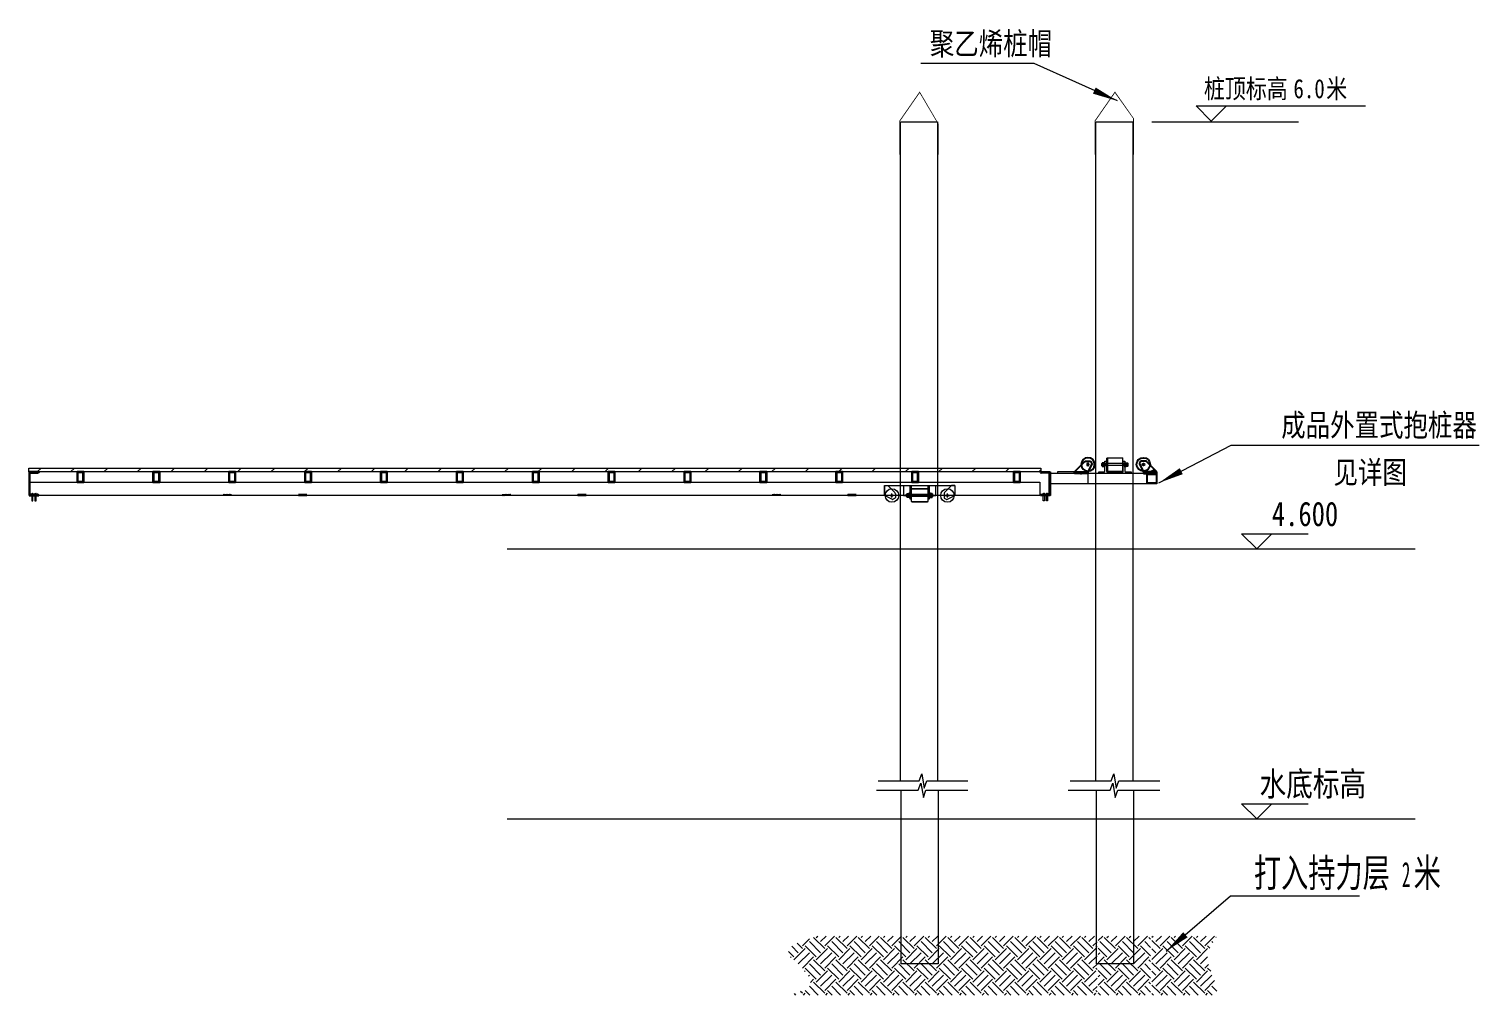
# Model space of a CAD drawing. Header units: millimetres. Extents: x -1612139 to -1282425, y 786067 to 1536390.
# Drawn here: x -1380398 to -1371799, y 823825 to 829556 of the extents above; entities that cross this region are included whole.
import ezdxf

# ---------------------------------------------------------------- set-up
doc = ezdxf.new("R2010")
doc.units = ezdxf.units.MM
doc.header["$LTSCALE"] = 1000
for name, pattern in [('ACAD_ISO03W100', [30, 12, -18]), ('CENTER2', [28.574999999999992, 19.05, -3.174999999999998, 3.174999999999998, -3.174999999999998]), ('DASHED2', [9.524999999999995, 6.349999999999998, -3.174999999999998]), ('HIDDEN', [0.375, 0.25, -0.125])]:
    doc.linetypes.add(name, pattern=pattern)
doc.layers.get('0').update_dxf_attribs({"linetype": 'CONTINUOUS'})
for name, color, linetype in [('00-HATCH(填充)', 250, 'CONTINUOUS'), ('DIM_ELEV', 3, 'CONTINUOUS'), ('DIM_LEAD', 3, 'CONTINUOUS'), ('DIM_SYMB', 3, 'CONTINUOUS'), ('PUB_DIM', 3, 'CONTINUOUS'), ('PUB_TEXT', 7, 'CONTINUOUS'), ('W-_BOLLARD系船栓', 4, 'CONTINUOUS'), ('W-MOUNTING固定方式', 5, 'CONTINUOUS'), ('W-STEEL_FRAME钢架', 3, 'CONTINUOUS'), ('W-STEEL_KEEL钢龙骨', 5, 'CONTINUOUS'), ('W-WOOD_FLOOR木地板', 30, 'CONTINUOUS'), ('ZJ', 251, 'CONTINUOUS'), ('固定锚', 5, 'CONTINUOUS'), ('扣板', 4, 'CONTINUOUS'), ('角钢', 3, 'CONTINUOUS'), ('钢架', 90, 'CONTINUOUS')]:
    doc.layers.add(name, color=color, linetype=linetype)
doc.layers.add('_ACM-LD-SC64', color=251, linetype='CONTINUOUS', lineweight=13)
doc.styles.add('-宋体', font='', dxfattribs={"width": 0.8})
doc.styles.add('_TCH_DIM', font='', dxfattribs={"width": 0.7})
doc.styles.get('-宋体').set_extended_font_data('SimSun')
doc.styles.get('_TCH_DIM').set_extended_font_data('SimSun')

# ---------------------------------------------------------------- blocks, each defined once
blk = doc.blocks.new('0123.')
at = {"layer": '角钢'}
h = blk.add_hatch(dxfattribs=at)
h.set_pattern_fill('普通砖', color=256, angle=-90.00000000000001)
h.set_pattern_definition([(315, (543577.4535152037, 354092.2895926813), (1.76776766007315, 1.76776766007315), [])])
h.paths.add_polyline_path([(448833.9739971925, -94744.68440451118), (448833.9739971925, -94741.68440451118), (448829.9739971925, -94741.68440451118), (448783.9739971925, -94741.68440451115), (448783.9739971925, -94744.68440451121)])
at = {"layer": '角钢', "linetype": 'ByBlock', "ltscale": 0.5}
for p, q in [((448783.9739971925, -94741.68440451118), (448833.9739971925, -94741.68440451118)), ((448783.9739971925, -94741.68440451118), (448783.9739971925, -94744.68440451118)), ((448833.9739971925, -94744.68440451118), (448783.9739971925, -94744.68440451124)), ((448833.9739971925, -94744.68440451118), (448833.9739971925, -94741.68440451118))]:
    blk.add_line(p, q, dxfattribs=at)
blk = doc.blocks.new('14a槽钢')
at = {"layer": '钢架'}
h = blk.add_hatch(dxfattribs=at)
h.set_pattern_fill('STEEL', color=4, scale=10)
h.set_pattern_definition([(50.38931176343684, (-1352470.200679392, 1293523.578699178), (-9.289920123621716, 11.22532015075772), []), (50.38931176343684, (-1352470.200679392, 1293531.516199177), (-9.289920123621716, 11.22532015075772), [])])
edge = h.paths.add_edge_path()
edge.add_ellipse((-1332250.212164925, 1115678.479965227), major_axis=(-3.255945807245679, 5.026193004918378), ratio=0.9004675444133916, start_angle=55.39314323662374, end_angle=130.6068595667013)
edge.add_line((-1332251.529034722, 1115672.982732543), (-1332207.717533386, 1115672.921420111))
edge.add_ellipse((-1332207.717533384, 1115666.921420111), major_axis=(-4.11542095562985e-10, 5.999999999767169), ratio=0.8275862067948554, start_angle=269.99999999737213, end_angle=359.9999999958758, ccw=False)
edge.add_line((-1332202.752016143, 1115666.92142011), (-1332202.752016143, 1115550.921420113))
edge.add_ellipse((-1332207.717533384, 1115550.921420117), major_axis=(4.115428975457158e-10, 5.999999999767168), ratio=0.8275862067948558, start_angle=180.0000000041242, end_angle=270.0000000026279, ccw=False)
edge.add_line((-1332207.717533382, 1115544.921420117), (-1332250.820981654, 1115544.921420117))
edge.add_ellipse((-1332250.42129362, 1115539.535947025), major_axis=(3.818577677311996, 3.818577677311996), ratio=0.999999999996162, start_angle=49.24447957648712, end_angle=141.5341439394325)
edge.add_line((-1332255.786498895, 1115538.921420118), (-1332197.786498903, 1115538.921420118))
edge.add_line((-1332197.786498903, 1115538.921420118), (-1332197.786498903, 1115678.92142011))
edge.add_line((-1332197.786498903, 1115678.92142011), (-1332255.786498895, 1115678.921420111))
for p, q in [((-1332255.786498894, 1115678.92142011, 1e-08), (-1332197.786498903, 1115678.92142011, 1e-08)), ((-1332207.717533384, 1115672.921420111, 1e-08), (-1332250.820981654, 1115672.921420111, 1e-08)), ((-1332245.786498894, 1115678.92142011, 1e-08), (-1332245.786498894, 1115678.92142011, 1e-08)), ((-1332202.752016143, 1115550.921420117, 1e-08), (-1332202.752016143, 1115666.921420111, 1e-08)), ((-1332197.786498903, 1115678.92142011, 1e-08), (-1332197.786498903, 1115538.921420118, 1e-08)), ((-1332197.786498903, 1115538.921420118, 1e-08), (-1332255.786498894, 1115538.921420118, 1e-08)), ((-1332250.820981654, 1115544.921420117, 1e-08), (-1332207.717533384, 1115544.921420117, 1e-08)), ((-1332245.786498894, 1115538.921420118, 1e-08), (-1332245.786498894, 1115538.921420118, 1e-08))]:
    blk.add_line(p, q, dxfattribs=at)
for centre, major_axis, ratio, start_param, end_param in [((-1332250.820981654, 1115678.92142011, 1e-08), (7.407023113132199e-11, 5.999999999534339), 0.8275862067881651, 1.570796326805113, 3.141592653604709), ((-1332207.717533384, 1115666.921420111, 1e-08), (-4.11542095562985e-10, 5.999999999767169), 0.8275862067948554, 4.712388980327925, 6.283185307096707), ((-1332207.717533384, 1115666.921420111, 1e-08), (-4.11542095562985e-10, 5.999999999767169), 0.8275862067948554, 4.712388980327925, 6.283185307096707), ((-1332250.820981654, 1115538.921420118, 1e-08), (-7.406862717569987e-11, 5.999999999534339), 0.8275862067881651, -1.491673451425868e-11, 1.57079632678468), ((-1332207.717533384, 1115550.921420117, 1e-08), (4.115428975457158e-10, 5.999999999767168), 0.8275862067948558, 3.141592653672673, 4.712388980441454)]:
    blk.add_ellipse(centre, major_axis=major_axis, ratio=ratio, start_param=start_param, end_param=end_param, dxfattribs=at)
blk = doc.blocks.new('膨胀螺丝')
at = {"layer": '_ACM-LD-SC64', "color": 8}
for p, q in [((-1332436.829765675, 1115542.888619291), (-1332436.829765675, 1115538.088619291)), ((-1332424.829765675, 1115542.888619291), (-1332436.829765675, 1115542.888619291)), ((-1332424.829765675, 1115538.088619291), (-1332436.829765675, 1115538.088619291)), ((-1332434.429765675, 1115542.888619291), (-1332434.429765675, 1115538.088619291)), ((-1332434.029765675, 1115544.088619291), (-1332432.829765675, 1115545.288619291)), ((-1332434.029765675, 1115542.888619291), (-1332434.029765675, 1115544.088619291)), ((-1332428.829765675, 1115545.288619291), (-1332432.829765675, 1115545.288619291)), ((-1332427.629765675, 1115544.088619291), (-1332428.829765675, 1115545.288619291)), ((-1332427.629765675, 1115542.888619291), (-1332427.629765675, 1115544.088619291)), ((-1332427.229765675, 1115542.888619291), (-1332427.229765675, 1115538.088619291)), ((-1332424.829765675, 1115542.888619291), (-1332424.829765675, 1115538.088619291))]:
    blk.add_line(p, q, dxfattribs=at)
at = {"layer": '_ACM-LD-SC64', "color": 8, "linetype": 'HIDDEN', "ltscale": 5}
blk.add_lwpolyline([(-1332427.229765675, 1115538.088619291), (-1332427.225071973, 1115500.348928018), (-1332434.425071973, 1115500.348928018), (-1332434.429765675, 1115538.088619291)], close=True, dxfattribs=at)
blk = doc.blocks.new('ganglonggu')
at = {"layer": 'W-STEEL_KEEL钢龙骨'}
for points in [[(-1338168.928732046, 1115605.282686594), (-1338128.928732046, 1115605.282686594), (-1338128.928732046, 1115665.282686594), (-1338168.928732046, 1115665.282686594)], [(-1338165.928732046, 1115608.282686594), (-1338131.928732046, 1115608.282686594), (-1338131.928732046, 1115662.282686594), (-1338165.928732046, 1115662.282686594)]]:
    blk.add_lwpolyline(points, close=True, dxfattribs=at)
blk = doc.blocks.new('*U71')
blk.add_blockref('ganglonggu', (1338148.928732046, -1115635.282686594))
blk = doc.blocks.new('*U72')
at = {"color": 0, "linetype": 'ByBlock', "lineweight": -2}
for p in [(0, 0), (450, 0), (900, 0), (1350, 0), (1800, 0), (2250, 0), (2700, 0), (3150, 0), (3600, 0), (4050, 0), (4500, 0), (4950, 0)]:
    blk.add_blockref('*U71', p, dxfattribs=at)
blk = doc.blocks.new('5632.')
for p, q in [((865980.8735029197, -129928.5214834217), (865973.7819724404, -129939.0348313285)), ((865972.7577480647, -129944.8268070182), (865995.8249615186, -129992.1216033775)), ((866075.8249615186, -129992.1216033775), (866013.753893707, -129930.0505355656))]:
    blk.add_line(p, q)
at = {"color": 0}
for p, q in [((866006.682825895, -129927.1216033775), (865984.3432487755, -129927.1216033775)), ((866075.8249615186, -129992.1216033775), (865995.8249615186, -129992.1216033775)), ((865995.8249615186, -129992.1216033775), (865995.8249615186, -130002.1216033775)), ((865995.8249615186, -130002.1216033775), (866075.8249615186, -130002.1216033775)), ((866075.8249615186, -130002.1216033775), (866075.8249615186, -129992.1216033775))]:
    blk.add_line(p, q, dxfattribs=at)
for radius in [40, 6]:
    blk.add_circle((865995.8249615186, -129947.3343983071), radius)
for centre, radius, start, end in [((865984.3432487755, -129932.1216033775), 5, 90, 133.943538768999), ((866006.682825895, -129937.1216033775), 10, 45, 90), ((865977.2517182962, -129942.6349512843), 5, 133.943538768999, 205.9999999985835)]:
    blk.add_arc(centre, radius, start, end)

msp = doc.modelspace()

# ---------------------------------------------------------------- hatches: boundary and pattern name
at = {"layer": 'W-WOOD_FLOOR木地板', "lineweight": 0}
h = msp.add_hatch(dxfattribs=at)
h.set_pattern_fill('饰面砖', color=256, scale=70, angle=315)
h.set_pattern_definition([(45, (-41944.4701988711, -288751.226962347), (-98.99494936611663, 98.99494936611667), [])])
h.paths.add_polyline_path([(-1380398.364448158, 826950.843582096), (-1374398.364448158, 826950.843582096), (-1374398.364448158, 826928.0557242469), (-1380398.364448158, 826928.0557242469)])
at = {"layer": '固定锚', "lineweight": 0}
h = msp.add_hatch(dxfattribs=at)
h.set_pattern_fill('土壤', color=256, scale=25, angle=45, style=0)
h.set_pattern_definition([(45, (-4152885.733905182, 419475.1472522384), (1.06581410364015e-14, 132.5825214724776), [93.74999999999997, -93.74999999999997]), (45, (-4152910.593127959, 419500.0064750146), (1.06581410364015e-14, 132.5825214724776), [93.74999999999997, -93.74999999999997]), (45, (-4152935.452350736, 419524.8656977911), (1.06581410364015e-14, 132.5825214724776), [93.74999999999997, -93.74999999999997]), (135, (-4152935.452350735, 419541.4385129754), (-132.5825214724776, 2.486899575160351e-14), [93.74999999999999, -93.74999999999999]), (135, (-4152910.593127959, 419566.2977357507), (-132.5825214724776, 2.486899575160351e-14), [93.74999999999999, -93.74999999999999]), (135, (-4152885.733905182, 419591.1569585272), (-132.5825214724776, 2.486899575160351e-14), [93.74999999999999, -93.74999999999999])])
edge = h.paths.add_edge_path()
edge.add_line((-1374064.62226017, 823824.9682650948), (-1374064.622260171, 824174.9213227322))
edge.add_line((-1374064.622260171, 824174.9213227327), (-1375725.085064269, 824174.9213227327))
edge.add_spline(control_points=[(-1375725.085064269, 824174.9213227325), (-1375769.020780385, 824158.4009508723), (-1376115.030450823, 824058.8162149929), (-1375555.099081811, 823915.7030429533), (-1375887.102679558, 823824.968265095)], knot_values=[89.38232429021997, 89.38232429021997, 89.38232429021997, 89.38232429021997, 152.2776366865971, 451.6259948687795, 451.6259948687795, 451.6259948687795, 451.6259948687795], degree=3, periodic=0)
edge.add_line((-1375887.102679558, 823824.968265095), (-1374064.622260171, 823824.968265095))
h.paths.add_polyline_path([(-1373746.622260171, 824174.9213227329), (-1374057.622260171, 824174.9213227329), (-1374057.622260171, 823824.9682650948), (-1373746.62226017, 823824.968265095)])
edge = h.paths.add_edge_path()
edge.add_spline(control_points=[(-1373355.434786214, 823824.968265095), (-1373354.084564965, 823842.5747348773), (-1373355.712814324, 823912.0508624462), (-1373440.007482376, 824029.5659418532), (-1373387.31704871, 824126.1156762189), (-1373352.402431873, 824174.9213227327)], knot_values=[54.86285347169581, 54.86285347169581, 54.86285347169581, 54.86285347169581, 107.9510079359715, 265.8358937584958, 429.1094820397119, 429.1094820397119, 429.1094820397119, 429.1094820397119], degree=3, periodic=0)
edge.add_line((-1373352.402431873, 824174.9213227327), (-1373739.622260172, 824174.9213227327))
edge.add_line((-1373739.622260172, 824174.9213227327), (-1373739.622260172, 823824.9682650948))
edge.add_line((-1373739.622260172, 823824.968265095), (-1373355.434786214, 823824.968265095))

# ---------------------------------------------------------------- linework, layer by layer
at = {"color": 4, "lineweight": 0}
for p, q in [((-1374033.938990583, 826971.1832629889), (-1374037.938990583, 826971.1832629892)), ((-1374033.938990582, 826977.1832629889), (-1374036.938990583, 826977.1832629892)), ((-1374036.938990583, 826965.1832629889), (-1374033.938990583, 826965.1832629889)), ((-1375191.946355645, 826788.5669190239, 9.999999999999999e-09), (-1375195.946355645, 826788.5669190236, 9.999999999999999e-09)), ((-1375194.946355645, 826794.5669190239, 9.999999999999999e-09), (-1375191.946355645, 826794.5669190239, 9.999999999999999e-09)), ((-1375191.946355645, 826782.5669190239, 9.999999999999999e-09), (-1375194.946355645, 826782.5669190239, 9.999999999999999e-09))]:
    msp.add_line(p, q, dxfattribs=at)
at = {"lineweight": 0}
for p, q in [((-1374031.938990583, 826976.6832629889), (-1374024.938990583, 826976.6832629889)), ((-1374024.938990583, 826965.6832629889), (-1374031.938990583, 826965.6832629892)), ((-1374020.938990583, 826970.1384992893), (-1374024.938990583, 826973.4843745013)), ((-1374020.938990583, 826967.8373877772), (-1374024.938990583, 826971.1832629892)), ((-1373913.938990583, 827011.6944577659), (-1373913.938990583, 826931.6944577657)), ((-1373895.938990582, 826970.1384992893), (-1373891.938990583, 826973.4843745013)), ((-1373895.938990583, 826967.8373877769), (-1373891.938990583, 826971.1832629892)), ((-1373884.938990583, 826976.6832629889), (-1373891.938990583, 826976.6832629889)), ((-1373891.938990583, 826965.6832629892), (-1373884.938990583, 826965.6832629889)), ((-1373882.938990583, 826964.1832629889), (-1373882.938990583, 826978.1832629889)), ((-1374118.790624144, 826917.6944577659), (-1374118.790624144, 826857.6944577659)), ((-1373789.790624144, 826917.6944577659), (-1374118.790624144, 826917.6944577657)), ((-1374002.938990583, 826931.6944577657), (-1373913.938990583, 826931.6944577657)), ((-1375182.946355645, 826794.0669190239, 9.999999999999999e-09), (-1375189.946355645, 826794.0669190239, 9.999999999999999e-09)), ((-1375189.946355645, 826783.0669190236, 9.999999999999999e-09), (-1375182.946355645, 826783.0669190236, 9.999999999999999e-09)), ((-1375178.946355645, 826791.9127942359, 9.999999999999999e-09), (-1375182.946355645, 826788.5669190239, 9.999999999999999e-09)), ((-1375178.946355645, 826789.6116827233, 9.999999999999999e-09), (-1375182.946355645, 826786.2658075115, 9.999999999999999e-09)), ((-1375053.946355645, 826791.9127942359, 9.999999999999999e-09), (-1375049.946355645, 826788.5669190239, 9.999999999999999e-09)), ((-1375053.946355645, 826789.6116827233, 9.999999999999999e-09), (-1375049.946355645, 826786.2658075115, 9.999999999999999e-09)), ((-1375049.946355645, 826794.0669190239, 9.999999999999999e-09), (-1375042.946355645, 826794.0669190239, 9.999999999999999e-09)), ((-1375042.946355645, 826783.0669190236, 9.999999999999999e-09), (-1375049.946355645, 826783.0669190239, 9.999999999999999e-09)), ((-1375040.946355645, 826795.5669190239, 9.999999999999999e-09), (-1375040.946355645, 826781.5669190239, 9.999999999999999e-09))]:
    msp.add_line(p, q, dxfattribs=at)
at = {"color": 1, "lineweight": 0}
for p, q in [((-1374017.938990583, 826978.6944577657), (-1374007.938990582, 826978.6944577657)), ((-1374007.938990583, 826964.6944577657), (-1374017.938990582, 826964.6944577659)), ((-1373898.938990583, 826978.6944577657), (-1373908.938990583, 826978.6944577659)), ((-1373898.938990582, 826964.6944577657), (-1373908.938990583, 826964.6944577657)), ((-1375165.946355645, 826795.0557242469, 9.999999999999999e-09), (-1375175.946355645, 826795.0557242471, 9.999999999999999e-09)), ((-1375056.946355645, 826795.0557242471, 9.999999999999999e-09), (-1375066.946355645, 826795.0557242469, 9.999999999999999e-09)), ((-1375175.946355645, 826781.0557242469, 9.999999999999999e-09), (-1375165.946355645, 826781.0557242471, 9.999999999999999e-09)), ((-1375056.946355645, 826781.0557242471, 9.999999999999999e-09), (-1375066.946355645, 826781.0557242471, 9.999999999999999e-09))]:
    msp.add_line(p, q, dxfattribs=at)
at = {"color": 6, "linetype": 'ACAD_ISO03W100', "lineweight": 0}
for p, q in [((-1373898.938990583, 826977.6944577657), (-1374017.938990583, 826977.6944577659)), ((-1373898.938990582, 826965.6944577657), (-1374017.938990582, 826965.6944577659)), ((-1375056.946355645, 826794.0557242471, 9.999999999999999e-09), (-1375175.946355645, 826794.0557242471, 9.999999999999999e-09)), ((-1375056.946355646, 826782.0557242471, 9.999999999999999e-09), (-1375175.946355645, 826782.0557242471, 9.999999999999999e-09))]:
    msp.add_line(p, q, dxfattribs=at)
at = {"color": 2, "lineweight": 0}
for p, q in [((-1374017.938990583, 826971.6944577659), (-1374007.938990583, 826971.6944577659)), ((-1373908.938990583, 826971.6944577659), (-1373898.938990582, 826971.6944577657)), ((-1375175.946355645, 826788.0557242471, 9.999999999999999e-09), (-1375165.946355645, 826788.0557242471, 9.999999999999999e-09)), ((-1375066.946355645, 826788.0557242469, 9.999999999999999e-09), (-1375056.946355645, 826788.0557242471, 9.999999999999999e-09))]:
    msp.add_line(p, q, dxfattribs=at)
at = {"color": 0, "lineweight": 0}
for p, q in [((-1373709.790624144, 826917.6944577657), (-1374341.938990583, 826917.6944577657)), ((-1375212.946355645, 826848.0557242469, 9.999999999999999e-09), (-1375212.946355645, 826788.0557242469, 9.999999999999999e-09)), ((-1375212.946355645, 826788.0557242469, 9.999999999999999e-09), (-1375212.946355645, 826789.0557242471, 9.999999999999999e-09)), ((-1375212.946355645, 826788.0557242469, 9.999999999999999e-09), (-1375019.946355645, 826788.0557242469, 9.999999999999999e-09)), ((-1375174.946355645, 826848.0557242471, 9.999999999999999e-09), (-1375174.946355645, 826788.0557242471, 9.999999999999999e-09)), ((-1375174.946355645, 826788.0557242471, 9.999999999999999e-09), (-1375174.946355645, 826768.0557242471, 9.999999999999999e-09)), ((-1375165.946355645, 826848.0557242471, 9.999999999999999e-09), (-1375165.946355645, 826788.0557242471, 9.999999999999999e-09)), ((-1375165.946355645, 826768.0557242469, 9.999999999999999e-09), (-1375165.946355645, 826788.0557242471, 9.999999999999999e-09)), ((-1375161.446355645, 826829.0557242471, 9.999999999999999e-09), (-1375163.946355645, 826826.0557242471, 9.999999999999999e-09)), ((-1375163.946355645, 826752.0557242471, 9.999999999999999e-09), (-1375163.946355645, 826826.0557242471, 9.999999999999999e-09)), ((-1375068.946355645, 826826.0557242471, 9.999999999999999e-09), (-1375163.946355645, 826826.0557242471, 9.999999999999999e-09)), ((-1375161.446355645, 826829.0557242471, 9.999999999999999e-09), (-1375070.946355645, 826829.0557242469, 9.999999999999999e-09)), ((-1375070.946355645, 826829.0557242469, 9.999999999999999e-09), (-1375068.946355645, 826826.0557242471, 9.999999999999999e-09)), ((-1375068.946355645, 826826.0557242471, 9.999999999999999e-09), (-1375068.946355645, 826752.0557242467, 9.999999999999999e-09)), ((-1375066.946355645, 826788.0557242469, 9.999999999999999e-09), (-1375066.946355645, 826848.0557242469, 9.999999999999999e-09)), ((-1375066.946355645, 826788.0557242469, 9.999999999999999e-09), (-1375066.946355645, 826768.0557242471, 9.999999999999999e-09)), ((-1375057.946355645, 826788.0557242469, 9.999999999999999e-09), (-1375057.946355645, 826848.0557242471, 9.999999999999999e-09)), ((-1375057.946355645, 826768.0557242469, 9.999999999999999e-09), (-1375057.946355645, 826788.0557242469, 9.999999999999999e-09)), ((-1375019.946355645, 826788.0557242469, 9.999999999999999e-09), (-1375019.946355645, 826848.0557242469, 9.999999999999999e-09)), ((-1373709.790624144, 826857.6944577661), (-1374341.938990583, 826857.6944577659)), ((-1375174.946355645, 826768.0557242471, 9.999999999999999e-09), (-1375165.946355645, 826768.0557242469, 9.999999999999999e-09)), ((-1375163.946355645, 826752.0557242471, 9.999999999999999e-09), (-1375161.946355645, 826749.0557242469, 9.999999999999999e-09)), ((-1375163.946355645, 826752.0557242471, 9.999999999999999e-09), (-1375068.946355645, 826752.0557242467, 9.999999999999999e-09)), ((-1375070.946355645, 826749.0557242471, 9.999999999999999e-09), (-1375161.946355645, 826749.0557242469, 9.999999999999999e-09)), ((-1375068.946355645, 826752.0557242467, 9.999999999999999e-09), (-1375070.946355645, 826749.0557242471, 9.999999999999999e-09)), ((-1375066.946355645, 826768.0557242471, 9.999999999999999e-09), (-1375057.946355645, 826768.0557242469, 9.999999999999999e-09))]:
    msp.add_line(p, q, dxfattribs=at)
at = {"linetype": 'DASHED2', "lineweight": 0}
for p, q in [((-1374165.790624144, 826917.6944577659), (-1374165.790624144, 826927.6944577661)), ((-1374151.790624144, 826917.6944577657), (-1374151.790624144, 826927.6944577661)), ((-1373736.790624144, 826927.6944577657), (-1373736.790624144, 826937.6944577661)), ((-1373722.790624144, 826927.6944577657), (-1373722.790624144, 826937.6944577661))]:
    msp.add_line(p, q, dxfattribs=at)
at = {"color": 3, "linetype": 'CENTER2', "lineweight": 0, "ltscale": 0.5}
for p, q in [((-1374158.790624144, 826912.6944577657), (-1374158.790624144, 826932.6944577657)), ((-1373729.790624144, 826922.6944577659), (-1373729.790624144, 826942.6944577659))]:
    msp.add_line(p, q, dxfattribs=at)
at = {"lineweight": 0, "const_width": 5, "elevation": 9.999999999999999e-09}
msp.add_lwpolyline([(-1375234.92931694, 828809.6475613626), (-1375234.92931694, 829009.6475613624), (-1375116.42747922, 829180.4211350896), (-1375005.929316941, 829009.6475480688), (-1375005.92931694, 828809.6475480685)], dxfattribs=at)
at = {"lineweight": 0, "const_width": 5}
msp.add_lwpolyline([(-1374076.940828303, 828809.6475613626), (-1374076.940828303, 829009.6475613624), (-1373958.438990583, 829180.4211350896), (-1373847.940828303, 829009.6475480688), (-1373847.940828302, 828809.6475480685)], dxfattribs=at)
at = {"lineweight": 0}
for points in [[(-1374002.938990583, 826927.6944577659), (-1373913.938990583, 826927.6944577659, 0.414213562373095), (-1373908.938990583, 826932.6944577657), (-1373908.938990583, 826992.6944577657), (-1373898.938990583, 826992.6944577657), (-1373898.938990583, 826932.6944577657, 0.414213562373095), (-1373893.938990583, 826927.6944577657), (-1373861.938990583, 826927.6944577657), (-1373861.938990583, 826917.6944577657), (-1374054.938990583, 826917.6944577657), (-1374054.938990583, 826927.6944577657), (-1374022.938990583, 826927.6944577657, 0.414213562373095), (-1374017.938990583, 826932.6944577659), (-1374017.938990583, 826992.6944577659)], [(-1374017.938990583, 826992.6944577659), (-1374007.938990583, 826992.6944577657), (-1374007.938990583, 826932.6944577657, 0.414213562373095), (-1374002.938990583, 826927.6944577659)]]:
    msp.add_lwpolyline(points, format="xyb", dxfattribs=at)
for points in [[(-1374037.938990582, 826966.1832629889), (-1374035.938990583, 826964.1832629892), (-1374035.938990583, 826978.1832629892), (-1374037.938990583, 826976.1832629892)], [(-1374033.938990583, 826962.6832629889), (-1374033.938990583, 826965.6832629892), (-1374033.938990582, 826976.6832629889), (-1374033.938990583, 826979.6832629889)], [(-1373910.938990582, 827008.6944577659), (-1373913.938990583, 827011.6944577659), (-1373913.938990583, 826931.6944577657), (-1373910.938990582, 826934.6944577657)], [(-1373882.938990583, 826962.6832629889), (-1373882.938990583, 826965.6832629889), (-1373882.938990582, 826976.6832629889), (-1373882.938990583, 826979.6832629889)], [(-1374298.938990583, 826919.6944577661), (-1374198.938990583, 826919.6944577661), (-1374198.938990583, 826927.6944577664), (-1374298.938990582, 826927.6944577661)], [(-1373769.790624144, 826857.6944577661), (-1373769.790624144, 826917.6944577659), (-1373709.790624144, 826917.6944577659), (-1373709.790624144, 826857.6944577661)], [(-1373764.790624144, 826862.6944577661), (-1373764.790624144, 826912.6944577661), (-1373714.790624144, 826912.6944577659), (-1373714.790624144, 826862.6944577659)]]:
    msp.add_lwpolyline(points, close=True, dxfattribs=at)
for points in [[(-1374035.938990583, 826964.1832629892), (-1374033.938990583, 826964.1832629889), (-1374033.938990582, 826978.1832629892), (-1374035.938990583, 826978.1832629892)], [(-1374020.938990583, 826984.6832629892), (-1374020.938990583, 826956.6832629889), (-1374017.938990583, 826956.6832629889), (-1374017.938990582, 826984.6832629892), (-1374020.938990583, 826984.6832629892), (-1374020.938990583, 826983.6832629889)], [(-1374002.938990583, 827011.6944577659), (-1374002.938990583, 826931.6944577657), (-1374005.938990583, 826934.6944577657), (-1374005.938990583, 827008.6944577657), (-1374002.938990583, 827011.6944577659), (-1373913.938990583, 827011.6944577659)], [(-1373895.938990583, 826984.6832629889), (-1373895.938990583, 826956.6832629889), (-1373898.938990583, 826956.6832629889), (-1373898.938990582, 826984.6832629889), (-1373895.938990583, 826984.6832629889), (-1373895.938990583, 826983.6832629889)]]:
    msp.add_lwpolyline(points, dxfattribs=at)
for points in [[(-1374031.938990583, 826959.6832629889), (-1374024.938990583, 826959.6832629889), (-1374024.938990583, 826960.6832629889), (-1374020.938990583, 826960.6832629889), (-1374020.938990583, 826981.6832629892), (-1374024.938990583, 826981.6832629889), (-1374024.938990583, 826960.6832629889), (-1374024.938990582, 826982.6832629889), (-1374031.938990583, 826982.6832629892, 0.6666666666666832), (-1374031.938990583, 826976.6832629889, 0.3636363636362479), (-1374031.938990583, 826965.6832629892, 0.6666666666659284)], [(-1373884.938990583, 826959.6832629889), (-1373891.938990583, 826959.6832629889), (-1373891.938990583, 826960.6832629889), (-1373895.938990582, 826960.6832629889), (-1373895.938990583, 826981.6832629892), (-1373891.938990583, 826981.6832629889), (-1373891.938990583, 826960.6832629889), (-1373891.938990583, 826982.6832629892), (-1373884.938990583, 826982.6832629889, -0.6666666666655323), (-1373884.938990583, 826976.6832629889, -0.3636363636359586), (-1373884.938990583, 826965.6832629889, -0.6666666666654425)]]:
    msp.add_lwpolyline(points, format="xyb", close=True, dxfattribs=at)
at = {"lineweight": 0, "elevation": 9.999999999999999e-09}
for points in [[(-1375195.946355645, 826793.5669190239), (-1375193.946355645, 826795.5669190239), (-1375193.946355645, 826781.5669190239), (-1375195.946355645, 826783.5669190239)], [(-1375191.946355645, 826797.0669190236), (-1375191.946355645, 826794.0669190236), (-1375191.946355645, 826783.0669190239), (-1375191.946355645, 826780.0669190236)], [(-1375040.946355646, 826797.0669190239), (-1375040.946355645, 826794.0669190239), (-1375040.946355645, 826783.0669190239), (-1375040.946355646, 826780.0669190239)]]:
    msp.add_lwpolyline(points, close=True, dxfattribs=at)
for points in [[(-1375193.946355645, 826795.5669190239), (-1375191.946355645, 826795.5669190239), (-1375191.946355645, 826781.5669190236), (-1375193.946355645, 826781.5669190239)], [(-1375178.946355645, 826775.0669190239), (-1375178.946355645, 826803.0669190239), (-1375175.946355645, 826803.0669190236), (-1375175.946355645, 826775.0669190236), (-1375178.946355645, 826775.0669190239), (-1375178.946355645, 826776.0669190239)], [(-1375053.946355645, 826775.0669190236), (-1375053.946355645, 826803.0669190239), (-1375056.946355645, 826803.0669190239), (-1375056.946355645, 826775.0669190236), (-1375053.946355645, 826775.0669190236), (-1375053.946355645, 826776.0669190236)]]:
    msp.add_lwpolyline(points, dxfattribs=at)
for points in [[(-1375189.946355645, 826800.0669190236), (-1375182.946355645, 826800.0669190236), (-1375182.946355645, 826799.0669190236), (-1375178.946355645, 826799.0669190239), (-1375178.946355645, 826778.0669190239), (-1375182.946355645, 826778.0669190239), (-1375182.946355645, 826799.0669190236), (-1375182.946355645, 826777.0669190236), (-1375189.946355645, 826777.0669190239, -0.6666666666666832), (-1375189.946355645, 826783.0669190236, -0.3636363636362479), (-1375189.946355645, 826794.0669190239, -0.6666666666659284)], [(-1375042.946355645, 826800.0669190236), (-1375049.946355645, 826800.0669190239), (-1375049.946355645, 826799.0669190239), (-1375053.946355645, 826799.0669190239), (-1375053.946355645, 826778.0669190239), (-1375049.946355645, 826778.0669190239), (-1375049.946355645, 826799.0669190239), (-1375049.946355645, 826777.0669190239), (-1375042.946355645, 826777.0669190239, 0.6666666666655323), (-1375042.946355645, 826783.0669190236, 0.3636363636359586), (-1375042.946355645, 826794.0669190239, 0.6666666666654425)]]:
    msp.add_lwpolyline(points, format="xyb", close=True, dxfattribs=at)
at = {"lineweight": 0}
for centre in [(-1375280.946355645, 826788.0557242469, 9.999999999999999e-09), (-1374951.946355645, 826788.0557242471, 9.999999999999999e-09)]:
    msp.add_circle(centre, 40, dxfattribs=at)
at = {"layer": '00-HATCH(填充)', "color": 0, "lineweight": 0}
for p, q in [((-1375325.733560715, 826848.0557242467, 9.999999999999999e-09), (-1375325.733560715, 826788.0557242471, 9.999999999999999e-09)), ((-1375278.438764356, 826764.9885107933, 9.999999999999999e-09), (-1375325.733560715, 826788.0557242471, 9.999999999999999e-09)), ((-1375305.733560715, 826848.0557242471, 9.999999999999999e-09), (-1375263.662492904, 826805.9846564354, 9.999999999999999e-09)), ((-1375260.733560716, 826798.9135886233, 9.999999999999999e-09), (-1375260.733560716, 826776.574011504, 9.999999999999999e-09)), ((-1374972.159150575, 826798.9135886233, 9.999999999999999e-09), (-1374972.159150575, 826776.5740115037, 9.999999999999999e-09)), ((-1374927.159150575, 826848.0557242469, 9.999999999999999e-09), (-1374969.230218387, 826805.9846564352, 9.999999999999999e-09)), ((-1374954.453946934, 826764.9885107933, 9.999999999999999e-09), (-1374907.159150575, 826788.0557242471, 9.999999999999999e-09)), ((-1374907.159150575, 826848.0557242469, 9.999999999999999e-09), (-1374907.159150575, 826788.0557242471, 9.999999999999999e-09)), ((-1375262.13344076, 826773.1042656479, 9.999999999999999e-09), (-1375272.646788667, 826766.0127351689, 9.999999999999999e-09)), ((-1374970.759270531, 826773.1042656479, 9.999999999999999e-09), (-1374960.245922624, 826766.0127351689, 9.999999999999999e-09))]:
    msp.add_line(p, q, dxfattribs=at)
at = {"layer": '00-HATCH(填充)', "color": 0, "lineweight": 0, "ltscale": 0.5}
for p, q in [((-1375268.446355645, 826788.0557242471, 9.999999999999999e-09), (-1375293.446355645, 826788.0557242471, 9.999999999999999e-09)), ((-1375280.946355645, 826775.5557242471, 9.999999999999999e-09), (-1375280.946355645, 826800.5557242469, 9.999999999999999e-09)), ((-1374964.446355645, 826788.0557242469, 9.999999999999999e-09), (-1374939.446355645, 826788.0557242469, 9.999999999999999e-09)), ((-1374951.946355645, 826775.5557242471, 9.999999999999999e-09), (-1374951.946355645, 826800.5557242471, 9.999999999999999e-09))]:
    msp.add_line(p, q, dxfattribs=at)
at = {"layer": '00-HATCH(填充)', "color": 0, "lineweight": 0}
for centre in [(-1375280.946355645, 826788.0557242469, 9.999999999999999e-09), (-1374951.946355645, 826788.0557242471, 9.999999999999999e-09)]:
    msp.add_circle(centre, 6, dxfattribs=at)
for centre, radius, start, end in [((-1375270.733560716, 826798.9135886235, 9.999999999999999e-09), 10, 0, 44.99999999881307), ((-1374962.159150575, 826798.9135886235, 9.999999999999999e-09), 10, 134.9999999976496, 180), ((-1375276.246908622, 826769.4824810249, 9.999999999999999e-09), 5, 244.0000000177483, 316.0564612190883), ((-1375265.733560715, 826776.5740115037, 9.999999999999999e-09), 5, 316.0564612190883, 0), ((-1374967.159150575, 826776.574011504, 9.999999999999999e-09), 5, 180, 223.9435387820885), ((-1374956.645802668, 826769.4824810247, 9.999999999999999e-09), 5, 223.9435387820885, 295.9999999984769)]:
    msp.add_arc(centre, radius, start, end, dxfattribs=at)
at = {"layer": 'DIM_ELEV', "lineweight": 0}
for p, q in [((-1373387.406925469, 829009.6475480688), (-1373477.406925469, 829099.6475480685)), ((-1373477.406925469, 829099.6475480685), (-1372473.130534486, 829099.6475480685)), ((-1373387.406925469, 829009.6475480688), (-1373297.406925469, 829099.6475480688)), ((-1373117.401143456, 826471.7182235564), (-1373207.401143455, 826561.7182235562)), ((-1373207.401143455, 826561.7182235562), (-1372812.305140986, 826561.7182235562)), ((-1373117.401143456, 826471.7182235564), (-1373027.401143456, 826561.7182235564)), ((-1373117.401143456, 824870.0029701844), (-1373207.401143455, 824960.0029701842)), ((-1373207.401143455, 824960.0029701842), (-1372812.305140987, 824960.0029701842)), ((-1373117.401143456, 824870.0029701844), (-1373027.401143455, 824960.0029701842))]:
    msp.add_line(p, q, dxfattribs=at)
at = {"layer": 'DIM_LEAD', "lineweight": 0}
for p, q in [((-1374437.142259682, 829350.0279851058), (-1375109.074499075, 829350.0279851055)), ((-1373944.048032434, 829128.8037526472), (-1374437.142259682, 829350.0279851058)), ((-1373698.162428093, 826863.0169225745), (-1373269.685049245, 827086.9362126067)), ((-1373269.685049245, 827086.9362126067), (-1371799.492672727, 827086.936212607)), ((-1373654.228374522, 824084.9837574074), (-1373272.470339196, 824412.9316228027)), ((-1373272.470339196, 824412.9316228027), (-1372508.774736597, 824412.931622803))]:
    msp.add_line(p, q, dxfattribs=at)
for points in [[(-1373944.048032434, 829128.8037526472, 0, 40, 0), (-1374080.905570252, 829190.2041951728, 0, 0, 0)], [(-1373698.162428093, 826863.0169225745, 0, 40, 0), (-1373565.221285235, 826932.491036715, 0, 0, 0)], [(-1373654.228374522, 824084.9837574074, 0, 40, 0), (-1373540.446972372, 824182.7272611554, 0, 0, 0)]]:
    msp.add_lwpolyline(points, format="xyseb", dxfattribs=at)
at = {"layer": 'DIM_SYMB', "linetype": 'Continuous', "lineweight": 0, "elevation": 9.999999999999999e-09}
for points in [[(-1375373.443830433, 825039.5266466064), (-1375124.667493026, 825039.5266466064), (-1375109.380743186, 825081.5266466064), (-1375094.569276807, 824997.5266466064), (-1375079.667493026, 825039.5266466066), (-1374830.891155618, 825039.5266466062)], [(-1375362.261091475, 825094.8417225634), (-1375119.076123546, 825094.8417225636), (-1375103.789373707, 825136.8417225636), (-1375088.977907327, 825052.8417225634), (-1375074.076123547, 825094.8417225636), (-1374830.891155618, 825094.8417225636)]]:
    msp.add_lwpolyline(points, dxfattribs=at)
at = {"layer": 'DIM_SYMB', "linetype": 'Continuous', "lineweight": 0}
for points in [[(-1374235.39708848, 825039.5266466064), (-1373986.620751073, 825039.5266466064), (-1373971.334001233, 825081.5266466064), (-1373956.522534854, 824997.5266466064), (-1373941.620751073, 825039.5266466066), (-1373692.844413665, 825039.5266466062)], [(-1374224.214349522, 825094.8417225634), (-1373981.029381593, 825094.8417225636), (-1373965.742631754, 825136.8417225636), (-1373950.931165375, 825052.8417225634), (-1373936.029381594, 825094.8417225636), (-1373692.844413665, 825094.8417225636)]]:
    msp.add_lwpolyline(points, dxfattribs=at)
at = {"layer": 'PUB_DIM', "lineweight": 0}
for p, q in [((-1373738.822636409, 829005.6475485305), (-1372869.841944374, 829005.6475485305)), ((-1377561.834300354, 826471.7182235564), (-1372177.40069086, 826471.7182235564)), ((-1377561.834300354, 824870.0029701844), (-1372177.40069086, 824870.0029701842))]:
    msp.add_line(p, q, dxfattribs=at)
at = {"layer": 'W-_BOLLARD系船栓', "lineweight": 0, "ltscale": 100}
for p, q in [((-1375325.733560715, 826848.0557242467, 9.999999999999999e-09), (-1375305.733560715, 826848.0557242471, 9.999999999999999e-09)), ((-1374907.159150575, 826848.0557242469, 9.999999999999999e-09), (-1374927.159150575, 826848.0557242469, 9.999999999999999e-09))]:
    msp.add_line(p, q, dxfattribs=at)
at = {"layer": 'W-MOUNTING固定方式', "color": 6, "lineweight": 0, "elevation": 9.999999999999999e-09}
msp.add_lwpolyline([(-1375325.733560715, 826848.0557242467), (-1374907.159150575, 826848.0557242469), (-1374907.159150575, 826788.0557242471), (-1375325.733560715, 826788.0557242471)], close=True, dxfattribs=at)
at = {"layer": 'W-STEEL_FRAME钢架', "lineweight": 0}
msp.add_lwpolyline([(-1380393.398930917, 826868.0557242469), (-1374403.329965398, 826868.0557242471), (-1374403.329965398, 826787.6944577729), (-1380393.398930917, 826787.6944577731)], close=True, dxfattribs=at)
at = {"layer": 'W-WOOD_FLOOR木地板', "lineweight": 0}
msp.add_lwpolyline([(-1380398.364448158, 826950.843582096), (-1374398.364448158, 826950.843582096), (-1374398.364448158, 826928.0557242469), (-1380398.364448158, 826928.0557242469)], close=True, dxfattribs=at)
at = {"layer": 'ZJ', "color": 1, "linetype": 'Continuous', "lineweight": 5, "elevation": 9.999999999999999e-09}
msp.add_lwpolyline([(-1375229.928080031, 825094.8416515549), (-1375229.929348067, 829005.6474742903), (-1375010.929348067, 829005.6475480685), (-1375010.928080031, 825094.8417197936)], dxfattribs=at)
at = {"layer": 'ZJ', "color": 1, "linetype": 'Continuous', "lineweight": 5}
msp.add_lwpolyline([(-1374071.939591393, 825094.8416515549), (-1374071.94085943, 829005.6474742903), (-1373852.94085943, 829005.6475480685), (-1373852.939591393, 825094.8417197936)], dxfattribs=at)
at = {"layer": 'ZJ', "color": 1, "linetype": 'Continuous', "lineweight": 0, "elevation": 9.999999999999999e-09}
msp.add_lwpolyline([(-1375006.928041728, 825039.5266466062), (-1375006.92747922, 824010.6841625855), (-1375225.92747922, 824010.6841625856), (-1375225.928041728, 825039.526646606)], dxfattribs=at)
at = {"layer": 'ZJ', "color": 1, "linetype": 'Continuous', "lineweight": 0}
msp.add_lwpolyline([(-1373848.93955309, 825039.5266466062), (-1373848.938990583, 824010.6841625855), (-1374067.938990583, 824010.6841625856), (-1374067.93955309, 825039.526646606)], dxfattribs=at)

# ---------------------------------------------------------------- block references
at = {"lineweight": 0, "xscale": -1}
msp.add_blockref('5632.', (-508122.9656626252, 956919.8160611435), dxfattribs=at)
at = {"lineweight": 0}
for name, p in [('5632.', (-2239785.615585662, 956919.8160611433)), ('*U72', (-1380093.398930917, 826898.0557242471)), ('ganglonggu', (-36391.01025852794, -288737.5882288278, 9.999999999999999e-09))]:
    msp.add_blockref(name, p, dxfattribs=at)
at = {"layer": 'W-MOUNTING固定方式', "lineweight": 0, "xscale": -1}
for p in [(-2712809.724278796, -288744.3941615205), (-2712790.828002126, -288744.3941615205)]:
    msp.add_blockref('膨胀螺丝', p, dxfattribs=at)
at = {"layer": 'W-MOUNTING固定方式', "lineweight": 0}
for p in [(-41949.47543661413, -288744.3941615182, 9.999999999999999e-09), (-41930.57915994397, -288744.3941615182, 9.999999999999999e-09)]:
    msp.add_blockref('膨胀螺丝', p, dxfattribs=at)
at = {"layer": 'W-STEEL_FRAME钢架', "lineweight": 0, "xscale": -1}
msp.add_blockref('14a槽钢', (-2712596.15094706, -288751.226962347, -1e-08), dxfattribs=at)
at = {"layer": 'W-STEEL_FRAME钢架', "lineweight": 0}
msp.add_blockref('14a槽钢', (-42144.15249167965, -288751.2269623443), dxfattribs=at)
at = {"layer": '扣板', "lineweight": 0}
for p in [(-1828031.450589593, 921534.5482154519, -1e-08), (-1826375.828642008, 921534.5482154517), (-1824774.7994969, 921534.5482154519)]:
    msp.add_blockref('0123.', p, dxfattribs=at)
at = {"layer": '扣板', "lineweight": 0, "xscale": -1}
for p in [(-929966.0752740224, 921534.5482154519, -1e-08), (-928310.4533264366, 921534.5482154519), (-926709.424181329, 921534.5482154517)]:
    msp.add_blockref('0123.', p, dxfattribs=at)

# ---------------------------------------------------------------- texts
at = {"layer": 'PUB_TEXT', "lineweight": 0}
for s, height, style, width, p in [('聚乙烯桩帽', 132.9113924050633, '-宋体', 0.8, (-1375056.574499075, 829402.5279851055)), ('桩顶标高', 113.9240506329114, '-宋体', 0.8, (-1373430.906206691, 829144.6475480688)), ('6.0', 113.9240506329114, '-宋体', 0.8, (-1372900.101234807, 829144.6475480688)), ('米', 113.9240506329114, '-宋体', 0.8, (-1372705.67085506, 829144.6475480688)), ('成品外置式抱桩器', 132.9113924050633, '-宋体', 0.8, (-1372972.43233643, 827139.4362126067)), ('见详图', 132.9113924050633, '-宋体', 0.8, (-1372662.305754151, 826859.4362126067)), ('4.600', 144.6808510638298, '-宋体', 0.8, (-1373027.954077156, 826606.7182235562)), ('水底标高', 144.6808510638298, '-宋体', 0.8, (-1373100.560460135, 825005.0029701844)), ('打入持力层', 168.7943262411347, '_TCH_DIM', 0.7, (-1373134.30665149, 824465.4316228027)), ('米', 168.7943262411347, '_TCH_DIM', 0.7, (-1372186.781710416, 824465.4316228025)), ('2', 148.75, '_TCH_DIM', 0.4941176470588236, (-1372256.781710416, 824465.4316228027))]:
    msp.add_text(s, height=height, dxfattribs=dict(at, style=style, width=width)).set_placement(p)

doc.saveas('drawing.dxf')
